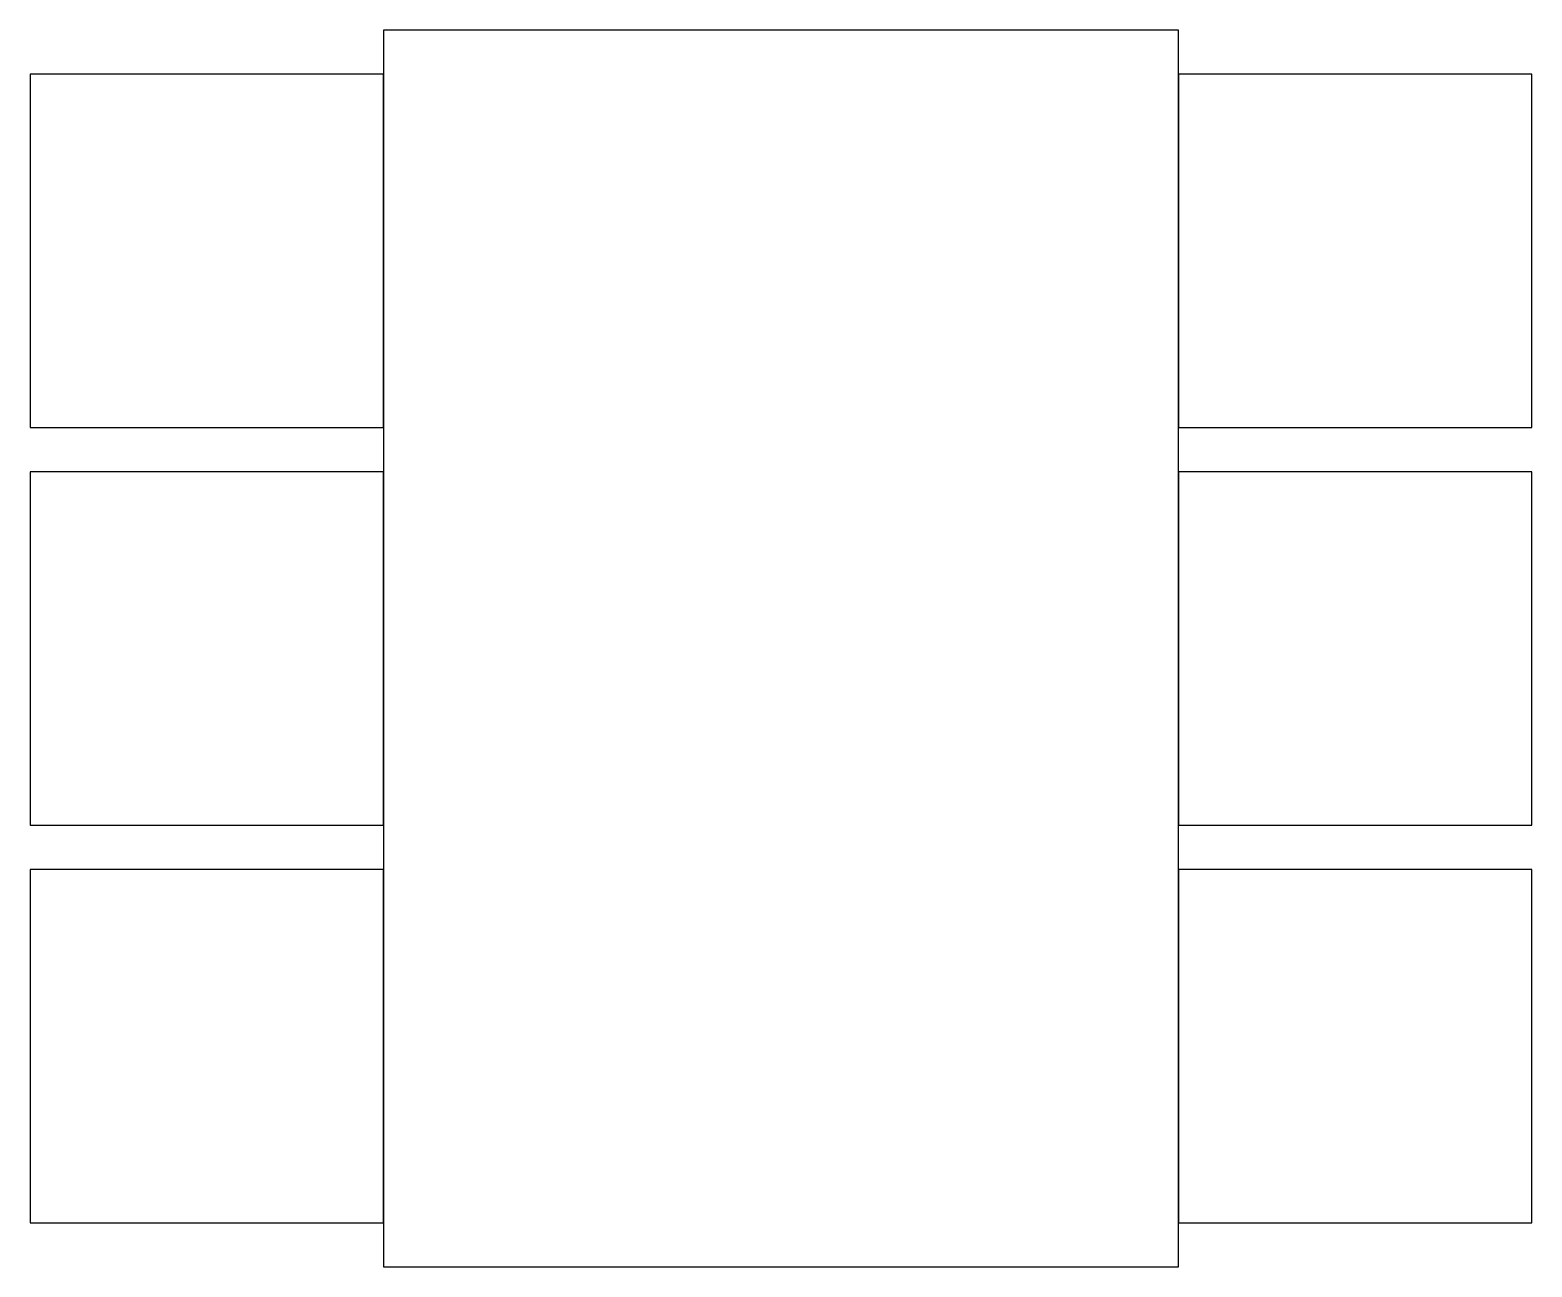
# Model space of a CAD drawing. Header units: millimetres. Extents: x -850 to 850, y -700 to 700.
import ezdxf

# ---------------------------------------------------------------- set-up
doc = ezdxf.new("R2010")
doc.units = ezdxf.units.MM

msp = doc.modelspace()

# ---------------------------------------------------------------- linework, layer by layer
for points in [[(-450, -700), (450, -700), (450, 700), (-450, 700)], [(-850, 250), (-450, 250), (-450, 650), (-850, 650)], [(450, 250), (850, 250), (850, 650), (450, 650)], [(-850, -200), (-450, -200), (-450, 200), (-850, 200)], [(450, -200), (850, -200), (850, 200), (450, 200)], [(-850, -650), (-450, -650), (-450, -250), (-850, -250)], [(450, -650), (850, -650), (850, -250), (450, -250)]]:
    msp.add_lwpolyline(points, close=True)

doc.saveas('drawing.dxf')
